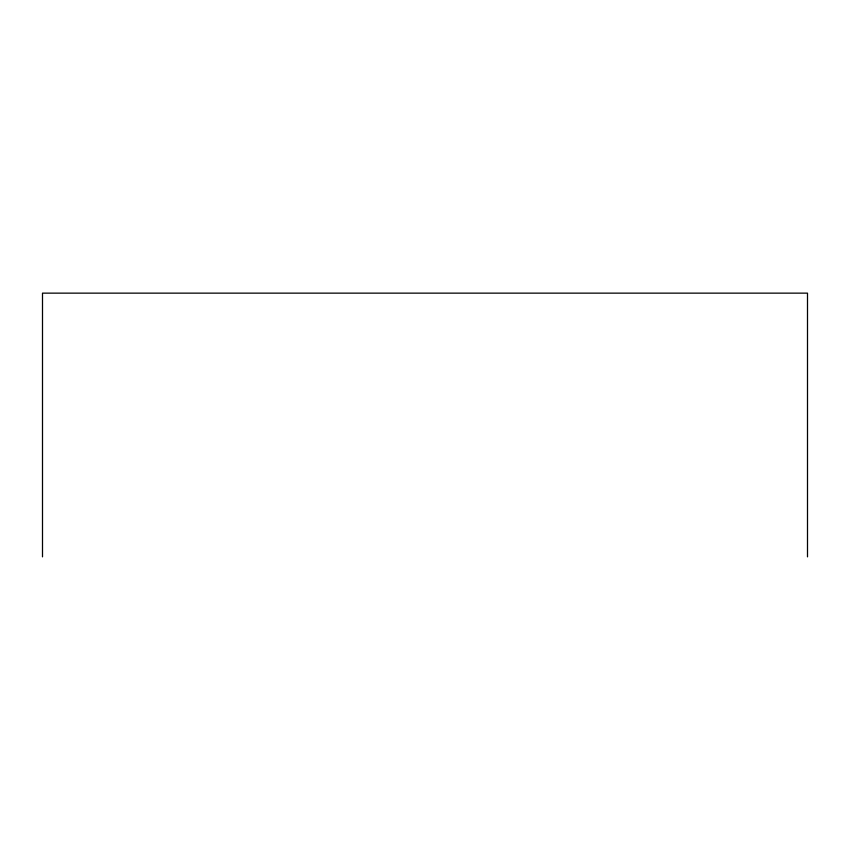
<?xml version="1.0" encoding="UTF-8"?>
<svg xmlns="http://www.w3.org/2000/svg" width="850" height="850" viewBox="0 0 850 850"><rect width="100%" height="100%" fill="white"/><g stroke="black" fill="none" stroke-linecap="round" stroke-linejoin="round"><path stroke-width="1.27" d="M807.5 556.856L807.5 293.144L42.5 293.144L42.5 556.856"/></g></svg>
